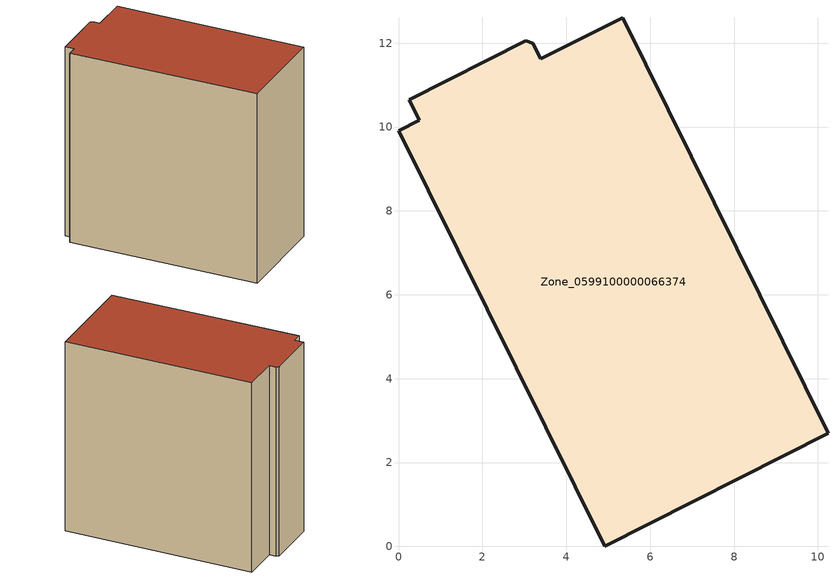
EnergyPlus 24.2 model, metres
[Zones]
Zone_0599100000066374
 floor ground (C_G): 0,9.91 0.5,10.16 0.26,10.65 3.04,12.06 3.2,12 3.39,11.63 5.35,12.61 10.24,2.7 4.92,0 z0
 wall outside (C_F): 0.5,10.16 0,9.91 4.92,0 10.24,2.7 5.35,12.61 3.39,11.63 3.2,12 3.04,12.06 0.26,10.65 0.5,10.16 z0:11.4
 roof outside (C_R): 3.2,12 3.04,12.06 0.26,10.65 0.5,10.16 0,9.91 4.92,0 10.24,2.7 5.35,12.61 3.39,11.63 z11.4
[BUILDING]
Pand.0599100000066374: North Axis=0; Terrain=City; Loads Convergence Tolerance Value=0.04; Temperature Convergence Tolerance Value=0.4; Solar Distribution=FullExterior; Maximum Number of Warmup Days=25; Minimum Number of Warmup Days=1
[Site:Location]
Rotterdam.The.Hague.AP_ZH_NLD Design_Conditions: Latitude=51.96; Longitude=4.45; Time Zone=1; Elevation=-4.5
[SITE:GROUNDTEMPERATURE:BUILDINGSURFACE]
18, 18, 18, 18, 18, 18, 18, 18, 18, 18, 18, 18
[MATERIAL] Thermal Absorptance=0.9; Solar Absorptance=0.7; Visible Absorptance=0.7
Name | Roughness | Thickness | Conductivity | Density | Specific Heat
G.TI.1946 | MediumSmooth | 0.15 | 1 | 540 | 1210
F.TI.1946 | Rough | 0.3 | 0.857143 | 1920 | 840
R.TI.1946 | MediumRough | 0.2 | 0.1 | 1500 | 1000
[CONSTRUCTION]
C_G: G.TI.1946
C_F: F.TI.1946
C_R: R.TI.1946
[ZONE]
Zone_0599100000066374: Type=1; Multiplier=1; Ceiling Height=Autocalculate; Volume=Autocalculate; Floor Area=autocalculate; Part of Total Floor Area=Yes
[ZONEINFILTRATION:DESIGNFLOWRATE]
Infil_Zone_0599100000066374: Zone or ZoneList or Space or SpaceList=Zone_0599100000066374; Schedule=AlwaysOn; Design Flow Rate Calculation Method=Flow/Area; Flow Rate per Floor Area=0.003; Constant Term Coefficient=1; Temperature Term Coefficient=0; Velocity Term Coefficient=0; Velocity Squared Term Coefficient=0
[HVACTEMPLATE:ZONE:IDEALLOADSAIRSYSTEM]
Zone_0599100000066374: Maximum Heating Supply Air Temperature=50; Minimum Cooling Supply Air Temperature=13; Maximum Heating Supply Air Humidity Ratio=0.0156; Minimum Cooling Supply Air Humidity Ratio=0.0077; Heating Limit=NoLimit; Cooling Limit=NoLimit; Dehumidification Control Type=ConstantSensibleHeatRatio; Cooling Sensible Heat Ratio=0.7; Dehumidification Setpoint=60; Humidification Control Type=None; Humidification Setpoint=30; Outdoor Air Method=None; Outdoor Air Flow Rate per Person=0.00944; Outdoor Air Flow Rate per Zone Floor Area=0; Outdoor Air Flow Rate per Zone=0; Demand Controlled Ventilation Type=None; Outdoor Air Economizer Type=NoEconomizer; Heat Recovery Type=None; Sensible Heat Recovery Effectiveness=0.7; Latent Heat Recovery Effectiveness=0.65
[ZONECONTROL:THERMOSTAT]
ThermostatControl_Zone_0599100000066374: Zone or ZoneList=Zone_0599100000066374; Control Type Schedule=DualSetpointControlType; Control 1=Thermostat_Zone_0599100000066374; Temperature Difference Between Cutout And Setpoint=0
[THERMOSTATSETPOINT:DUALSETPOINT]
Thermostat_Zone_0599100000066374: Heating Setpoint Temperature Schedule=HeatingSetpoint_Zone_0599100000066374; Cooling Setpoint Temperature Schedule=CoolingSetpoint_Zone_0599100000066374
[SCHEDULE:COMPACT]
HeatingSetpoint_Zone_0599100000066374: Through: 12/31, For: AllDays, Until: 24:00, 21
CoolingSetpoint_Zone_0599100000066374: Through: 12/31, For: AllDays, Until: 24:00, 24
DualSetpointControlType: Through: 12/31, For: AllDays, Until: 24:00, 4
AlwaysOn: Through: 12/31, For: AllDays, Until: 24:00, 1
